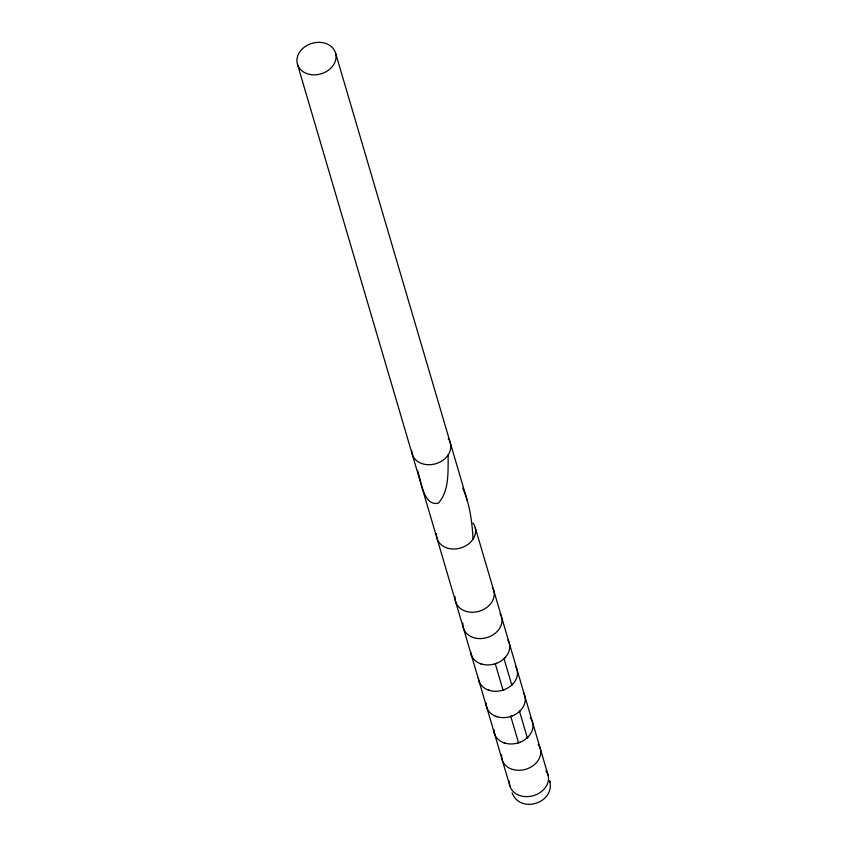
<?xml version="1.0" encoding="UTF-8"?>
<svg xmlns="http://www.w3.org/2000/svg" width="847" height="847" viewBox="0 0 847 847"><rect width="100%" height="100%" fill="white"/><g stroke="black" fill="none" stroke-linecap="round" stroke-linejoin="round"><path stroke-width="1.27" d="M503.838 658.881L505.003 657.738M511.588 685.223L512.763 684.08M519.338 711.565L520.513 710.421M527.099 737.906L528.263 736.763M494.997 663.847L496.628 663.275M502.747 690.189L504.389 689.617M510.497 716.53L512.139 715.959M518.258 742.872L519.889 742.3M480.164 663.561L481.668 664.069M487.914 689.903L489.418 690.421M495.675 716.244L497.178 716.763M503.425 742.586L504.928 743.105M512.075 792.834C520.249 814.359 555.674 802.945 549.618 780.701M462.758 488.126C469.81 504.124 472.15 521.773 473.028 539.105M471.197 654.562L471.694 655.864M478.947 680.903L479.444 682.206M486.707 707.245L487.194 708.547M494.457 733.587L494.944 734.889M335.677 53.414A19.862 15.902 -16.4 0 1 310.351 74.536A19.862 15.902 -16.4 0 1 303.48 47.856A19.862 15.902 -16.4 0 1 335.677 53.414L467.343 500.799M475.231 527.586L516.903 669.151M517.094 669.839L532.403 721.845M532.604 722.523L548.104 775.206M504.039 658.68L511.789 685.022M519.539 711.364L527.3 737.705M495.273 663.741L503.033 690.093M510.783 716.435L518.533 742.777M471.281 654.795L479.042 681.136M486.792 707.478L494.542 733.82M297.498 64.393L471.165 654.477M478.926 680.819L486.676 707.16M494.436 733.513L509.936 786.196M417.635 470.794C421.15 480.493 423.362 506.601 438.428 503.16C449.736 490.265 447.809 470.858 448.222 454.807M549.692 781.114L549.936 782.321M531.736 720.151A19.862 15.902 -16.4 0 1 516.839 743.264A19.862 15.902 -16.4 0 1 493.854 729.468M530.402 717.97A19.862 15.902 -16.4 0 1 531.281 719.294M523.372 692.687A19.862 15.902 -16.4 0 1 509.852 716.721A19.862 15.902 -16.4 0 1 486.104 703.116M515.611 666.345A19.862 15.902 -16.4 0 1 502.927 690.125A19.862 15.902 -16.4 0 1 478.396 678.182M507.861 640.004A19.862 15.902 -16.4 0 1 495.177 663.783A19.862 15.902 -16.4 0 1 470.646 651.83M473.028 523.023A19.862 15.902 -16.4 0 1 473.124 538.967L472.308 540.142A19.862 15.902 -16.4 0 1 449.662 548.665A19.862 15.902 -16.4 0 1 436.533 533.525M449.545 440.916A19.862 15.902 -16.4 0 1 448.317 454.67L447.502 455.845A19.862 15.902 -16.4 0 1 425.586 464.495A19.862 15.902 -16.4 0 1 411.663 450.519M448.211 438.725A19.862 15.902 -16.4 0 1 448.942 439.794M492.351 587.31A19.862 15.902 -16.4 0 1 478.248 611.502A19.862 15.902 -16.4 0 1 455.135 596.754M501.212 615.938A19.862 15.902 -16.4 0 1 484.463 638.183A19.862 15.902 -16.4 0 1 462.896 623.096M500.111 613.662A19.862 15.902 -16.4 0 1 500.715 614.774M538.152 744.312A19.862 15.902 -16.4 0 1 525.532 769.362A19.862 15.902 -16.4 0 1 501.657 754.815M545.902 770.654A19.862 15.902 -16.4 0 1 533.282 795.704A19.862 15.902 -16.4 0 1 509.418 781.156"/></g></svg>
